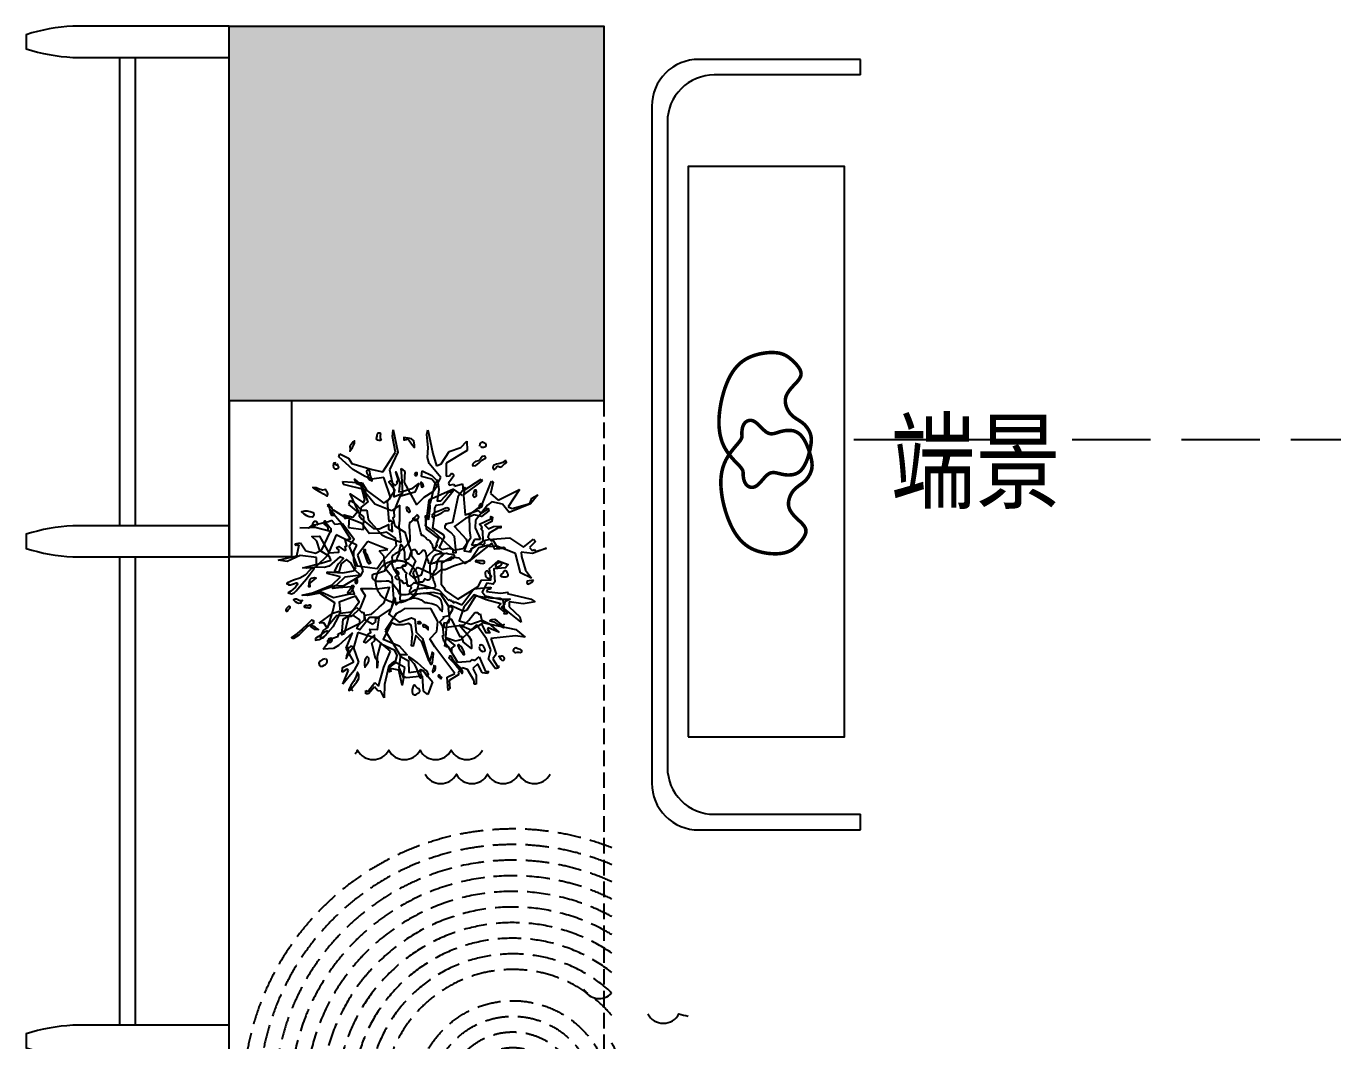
# Model space of a CAD drawing. Header units: millimetres. Extents: x 285006 to 3037698, y -2820855 to 192241.
# Drawn here: x 296456 to 300640, y 90880 to 94130 of the extents above; entities that cross this region are included whole.
import ezdxf

# ---------------------------------------------------------------- set-up
doc = ezdxf.new("R2010")
doc.units = ezdxf.units.MM
doc.linetypes.add('DASH', pattern=[0.35, 0.25, -0.1])
for name, color, linetype in [('0-修改', 6, 'Continuous'), ('A-OVER', 21, 'Continuous'), ('A-WALL-GLAZ', 161, 'Continuous'), ('AD-土建墙、含管井', 160, 'Continuous'), ('AD-新建墙', 160, 'Continuous'), ('FF-FURN', 51, 'Continuous'), ('FF-Plants', 86, 'Continuous'), ('FF-TEXT', 50, 'Continuous'), ('WALL', 255, 'Continuous')]:
    doc.layers.add(name, color=color, linetype=linetype)
doc.layers.add('AD-土建柱填充', color=250, linetype='Continuous', lineweight=30)
doc.styles.add('T9-L46$0$CCDI-TOG-01', font='arial.ttf')

# ---------------------------------------------------------------- blocks, each defined once
blk = doc.blocks.new('DSFVCXDSZF47F')
at = {"layer": 'WALL'}
for p, q in [((453960.1, -2575709.7), (453960.1, -2576209.6)), ((454160.1, -2575709.7), (453960.1, -2575709.7)), ((454160.1, -2575709.7), (454160.1, -2576209.6)), ((454160.1, -2576209.6), (453960.1, -2576209.6))]:
    blk.add_line(p, q, dxfattribs=at)
blk = doc.blocks.new('DGXFNFNFXN')
at = {"layer": 'A-WALL-GLAZ'}
for points in [[(463960.1, -2969606.5), (463460.1, -2969606.5, 0.065698), (463310.1, -2969634), (463310.1, -2969679, 0.065698), (463460.1, -2969706.5), (463960.1, -2969706.5)], [(463960.1, -2971206.5), (463460.1, -2971206.5, 0.065698), (463310.1, -2971234), (463310.1, -2971279, 0.065698), (463460.1, -2971306.5), (463960.1, -2971306.5)], [(463960.1, -2972806.5), (463460.1, -2972806.5, 0.065698), (463310.1, -2972834), (463310.1, -2972879, 0.065698), (463460.1, -2972906.5), (463960.1, -2972906.5)]]:
    blk.add_lwpolyline(points, format="xyb", close=True, dxfattribs=at)
for points in [[(463610.1, -2971206.5), (463610.1, -2969706.5)], [(463660.1, -2971206.5), (463660.1, -2969706.5)], [(463610.1, -2972806.5), (463610.1, -2971306.5)], [(463660.1, -2972806.5), (463660.1, -2971306.5)]]:
    blk.add_lwpolyline(points, dxfattribs=at)
blk = doc.blocks.new('FDBDFBDB')
at = {"layer": 'AD-土建柱填充'}
h = blk.add_hatch(color=256, dxfattribs=at)
h.dxf.hatch_style = 1
h.paths.add_polyline_path([(445223.8, 257231.3), (446423.8, 257231.3), (446423.8, 256031.3), (445223.8, 256031.3)])
at = {"layer": 'A-OVER'}
blk.add_lwpolyline([(493023.8, 257231.3), (493023.8, 247781.3, -0.414214), (489923.8, 244681.3), (448323.8, 244681.3, -0.414214), (445223.8, 247781.3), (445223.8, 257231.3)], format="xyb", dxfattribs=at)
at = {"layer": 'AD-土建墙、含管井', "linetype": 'ByBlock', "ltscale": 1000}
blk.add_lwpolyline([(445223.8, 257231.3), (446423.8, 257231.3), (446423.8, 256031.3), (445223.8, 256031.3)], close=True, dxfattribs=at)
blk.add_blockref('DGXFNFNFXN', (-18736.3, 3226837.8))
at = {"layer": 'WALL'}
blk.add_blockref('DSFVCXDSZF47F', (-8736.3, 2831741), dxfattribs=at)
blk = doc.blocks.new('dfbdfxbdb')
at = {"layer": 'FF-FURN', "color": 250}
for points in [[(-432675.5, 104272.1, 0.061766), (-432667.5, 104283.5, 0.6), (-432567.5, 104283.5, 0.6), (-432467.5, 104283.5, 0.6), (-432367.5, 104283.5, 0.6), (-432267.5, 104283.5)], [(-432451.1, 104206.5, 0.6), (-432351.1, 104206.5, 0.6), (-432251.1, 104206.5, 0.6), (-432151.1, 104206.5, 0.6), (-432051.1, 104206.5)], [(-431943.7, 103518.1, 0.507228), (-431853.2, 103505.1, 0.507228)], [(-431738.2, 103439, 0.6), (-431638.2, 103439, 0.008319), (-431609.2, 103431.8, 0.008319)], [(-433169, 103185.5, 0.156597), (-433119.3, 103233.8, 0.6), (-432919.3, 103233.8)], [(-432474.5, 102777.2, 0.183659), (-432413.8, 102830.1, 0.6), (-432213.8, 102830.1, 0.6), (-432013.8, 102830.1)], [(-432434.6, 102581.4, 0.6), (-432334.6, 102581.4, 0.6), (-432234.6, 102581.4, 0.6), (-432134.6, 102581.4, 0.6), (-432034.6, 102581.4)]]:
    blk.add_lwpolyline(points, format="xyb", dxfattribs=at)
at = {"layer": 'FF-FURN', "color": 250, "linetype": 'DASH', "ltscale": 300}
for radius in [313.9, 263.9, 213.9, 163.9, 113.9]:
    blk.add_circle((-432170.3, 103167.3), radius, dxfattribs=at)
at = {"layer": 'FF-FURN', "color": 1, "linetype": 'DASH', "ltscale": 300}
blk.add_circle((-432170.3, 103167.3), 63.9, dxfattribs=at)
at = {"layer": 'FF-FURN', "color": 250, "linetype": 'DASH', "ltscale": 300}
for radius, start, end in [(863.9, 68.4658, 291.5342), (813.9, 67.0701, 292.9299), (763.9, 65.4741, 294.5259), (713.9, 63.6294, 296.3706), (663.9, 61.4695, 298.5305), (613.9, 58.9006, 301.0994), (563.9, 55.7835, 304.2165), (513.9, 51.9005, 308.0995), (463.9, 46.88, 313.12), (413.9, 39.9957, 320.0043), (363.9, 330.6151, 29.3849)]:
    blk.add_arc((-432170.3, 103167.3), radius, start, end, dxfattribs=at)
blk = doc.blocks.new('asafs')
at = {"color": 251, "linetype": 'ByBlock'}
for p, q in [((7038, 62645), (6978, 62643)), ((6978, 62643), (6981, 62571)), ((6981, 62571), (7026, 62592)), ((7026, 62592), (7178, 62391)), ((7173, 62492), (7038, 62645)), ((7246, 62579), (7173, 62492)), ((7319, 62585), (7246, 62579)), ((7389, 62736), (7319, 62585)), ((7398, 62439), (7389, 62736)), ((8273, 62588), (8250, 62251)), ((8369, 62662), (8273, 62588)), ((8474, 62379), (8369, 62662)), ((8821, 62569), (8802, 62272)), ((8858, 62525), (8821, 62569)), ((6712, 62128), (6467, 62427)), ((6467, 62427), (6593, 62118)), ((7178, 62391), (7267, 62474)), ((7267, 62474), (7386, 62046)), ((7492, 62019), (7398, 62439)), ((7889, 62291), (7819, 62241)), ((8250, 62251), (7889, 62291)), ((8260, 62125), (8474, 62379)), ((8802, 62272), (8974, 62189)), ((8842, 62345), (8858, 62525)), ((9064, 62211), (8842, 62345)), ((9404, 62357), (9254, 62105)), ((9451, 62432), (9402, 62433)), ((9402, 62433), (9404, 62357)), ((9446, 62227), (9451, 62432)), ((6552, 62096), (6451, 62160)), ((6451, 62160), (6458, 62055)), ((6458, 62055), (6710, 61932)), ((6593, 62118), (6552, 62096)), ((6813, 61936), (6712, 62128)), ((7386, 62046), (7528, 61692)), ((7605, 61925), (7492, 62019)), ((7851, 62060), (7605, 61925)), ((7819, 62241), (7851, 62060)), ((7938, 61907), (7945, 62171)), ((7945, 62171), (8260, 62125)), ((8974, 62189), (8523, 61594)), ((9042, 62161), (9064, 62211)), ((9145, 62062), (9042, 62161)), ((9254, 62105), (9145, 62062)), ((9374, 62079), (9446, 62227)), ((9487, 61972), (9374, 62079)), ((9580, 62174), (9487, 61972)), ((9516, 61818), (9654, 62147)), ((9703, 62191), (9580, 62174)), ((9654, 62147), (9728, 62145)), ((9728, 62145), (9703, 62191)), ((9880, 62085), (9726, 61871)), ((9818, 61861), (9926, 62038)), ((9948, 62063), (9880, 62085)), ((9926, 62038), (9951, 62012)), ((9951, 62012), (9948, 62063)), ((6710, 61932), (6539, 61622)), ((6705, 61616), (6813, 61936)), ((7528, 61692), (7186, 61402)), ((7411, 61228), (7765, 61808)), ((7765, 61808), (7938, 61907)), ((8812, 61580), (9031, 61938)), ((9031, 61938), (9320, 61918)), ((9320, 61918), (9368, 61875)), ((9368, 61875), (9416, 61897)), ((9416, 61897), (9516, 61818)), ((9726, 61871), (9780, 61664)), ((9778, 61406), (9898, 61762)), ((9898, 61762), (9818, 61861)), ((6254, 61632), (6022, 61646)), ((6022, 61646), (6199, 61413)), ((6199, 61413), (6365, 61356)), ((6367, 61562), (6254, 61632)), ((6683, 61283), (6367, 61562)), ((6539, 61622), (6683, 61283)), ((6801, 61277), (6705, 61616)), ((7186, 61402), (6801, 61277)), ((8523, 61594), (8412, 61414)), ((8412, 61414), (8570, 61251)), ((8771, 61390), (8741, 61578)), ((8741, 61578), (8764, 61556)), ((8764, 61556), (8788, 61603)), ((8989, 61469), (8771, 61390)), ((8788, 61603), (8812, 61580)), ((9102, 61440), (8989, 61469)), ((9456, 61103), (9102, 61440)), ((9682, 61412), (9456, 61103)), ((9780, 61664), (9682, 61412)), ((10325, 61351), (9778, 61406)), ((6108, 61160), (6037, 61060)), ((6332, 60890), (6108, 61160)), ((6365, 61356), (6351, 61310)), ((6351, 61310), (6844, 61066)), ((7662, 60855), (7411, 61228)), ((8570, 61251), (8594, 61029)), ((8728, 61061), (8724, 61160)), ((8724, 61160), (9180, 61100)), ((9180, 61100), (9286, 60998)), ((9583, 61047), (10332, 61206)), ((10548, 61379), (10325, 61351)), ((10332, 61206), (10548, 61379)), ((6037, 61060), (5939, 61062)), ((5939, 61062), (6240, 60838)), ((6240, 60838), (6386, 60796)), ((6724, 60911), (6332, 60890)), ((6386, 60796), (6408, 60841)), ((6408, 60841), (6651, 60810)), ((6651, 60810), (6780, 60716)), ((6846, 60989), (6724, 60911)), ((6780, 60716), (6899, 60835)), ((6844, 61066), (6846, 60989)), ((6899, 60835), (6924, 60809)), ((6924, 60809), (6962, 60987)), ((6962, 60987), (7137, 61084)), ((7137, 61084), (7212, 61031)), ((7212, 61031), (7188, 60981)), ((7188, 60981), (7557, 60738)), ((7743, 60815), (7662, 60855)), ((7840, 60741), (7743, 60815)), ((8594, 61029), (8435, 60737)), ((8820, 61063), (8728, 61061)), ((8852, 60967), (8820, 61063)), ((8820, 60740), (8852, 60967)), ((9174, 60806), (8877, 60669)), ((9242, 60775), (9174, 60806)), ((9286, 60998), (9418, 60826)), ((9418, 60826), (9487, 60826)), ((9487, 60826), (9516, 60871)), ((9516, 60871), (9540, 60848)), ((9540, 60848), (9583, 61047)), ((10453, 61044), (10082, 60743)), ((10183, 60696), (10423, 60921)), ((10423, 60921), (10453, 61044)), ((7557, 60738), (7608, 60511)), ((8435, 60737), (7840, 60741)), ((8621, 60325), (8840, 60555)), ((8877, 60669), (8820, 60740)), ((8840, 60555), (8863, 60533)), ((8863, 60533), (8887, 60580)), ((8887, 60580), (8911, 60557)), ((8911, 60557), (8935, 60608)), ((8935, 60608), (8978, 60584)), ((8978, 60584), (9129, 60654)), ((9129, 60654), (9395, 60296)), ((9430, 60464), (9242, 60775)), ((9985, 60516), (9766, 60507)), ((10054, 60552), (9985, 60516)), ((10082, 60743), (10054, 60552)), ((10138, 60400), (10678, 60528)), ((10184, 60584), (10183, 60696)), ((10502, 60636), (10184, 60584)), ((10770, 60590), (10502, 60636)), ((10678, 60528), (10770, 60590)), ((6319, 60223), (5686, 60430)), ((5686, 60430), (6227, 60210)), ((6507, 60035), (6319, 60223)), ((7608, 60511), (7569, 60030)), ((8114, 60167), (8621, 60325)), ((9395, 60296), (9775, 60256)), ((9766, 60507), (9430, 60464)), ((9677, 60358), (9993, 60391)), ((9701, 60311), (9677, 60358)), ((9771, 60303), (9701, 60311)), ((9775, 60256), (9771, 60303)), ((9993, 60391), (10164, 60374)), ((10164, 60374), (10138, 60400)), ((6412, 60029), (6114, 59955)), ((6114, 59955), (6117, 59913)), ((6117, 59913), (6462, 59936)), ((6227, 60210), (6412, 60029)), ((6462, 59936), (6702, 59893)), ((6871, 59993), (6507, 60035)), ((6912, 59897), (6871, 59993)), ((7569, 60030), (7445, 59877)), ((8033, 59937), (8114, 60167)), ((8138, 59821), (8033, 59937)), ((8510, 59993), (8138, 59821)), ((8660, 59874), (8510, 59993)), ((10440, 59939), (10327, 59506)), ((10685, 60056), (10440, 59939)), ((10553, 59880), (10685, 60056)), ((5218, 59688), (5020, 59655)), ((5020, 59655), (5438, 59556)), ((5513, 59550), (5218, 59688)), ((6124, 59552), (5873, 59788)), ((5873, 59788), (5874, 59599)), ((6702, 59893), (6753, 59818)), ((6753, 59818), (6712, 59663)), ((6712, 59663), (6713, 59461)), ((6796, 59541), (6912, 59897)), ((7396, 59726), (7392, 59575)), ((7445, 59877), (7396, 59726)), ((8757, 59872), (8660, 59874)), ((8943, 59790), (8757, 59872)), ((9317, 59672), (8943, 59790)), ((9507, 59378), (9317, 59672)), ((10465, 59576), (10553, 59880)), ((5438, 59556), (5491, 59315)), ((5874, 59599), (5513, 59550)), ((5517, 59271), (5641, 59446)), ((5641, 59446), (5857, 59497)), ((5857, 59497), (5995, 59427)), ((5995, 59427), (6186, 59015)), ((6319, 59086), (6124, 59552)), ((6713, 59461), (6778, 59320)), ((7024, 59237), (6796, 59541)), ((7472, 59418), (7024, 59237)), ((7392, 59575), (7276, 59448)), ((7276, 59448), (7472, 59418)), ((8503, 59019), (8948, 59430)), ((8948, 59430), (9154, 59398)), ((9154, 59398), (9326, 59148)), ((9727, 59319), (9507, 59378)), ((9754, 59358), (9727, 59319)), ((9914, 59343), (9754, 59358)), ((10327, 59506), (9914, 59343)), ((10195, 59159), (10507, 59361)), ((10457, 59480), (10465, 59576)), ((10708, 59505), (10457, 59480)), ((10507, 59361), (10732, 59187)), ((10639, 59370), (10702, 59441)), ((10773, 59235), (10639, 59370)), ((10702, 59441), (10750, 59416)), ((11020, 59385), (10708, 59505)), ((10750, 59416), (10772, 59461)), ((10772, 59461), (11020, 59385)), ((5420, 59336), (5399, 59291)), ((5399, 59291), (5517, 59271)), ((5445, 59316), (5420, 59336)), ((5469, 59335), (5445, 59316)), ((5491, 59315), (5469, 59335)), ((6778, 59320), (6319, 59086)), ((7217, 58958), (7335, 59088)), ((7335, 59088), (7443, 59138)), ((7443, 59138), (7773, 59249)), ((7773, 59249), (7725, 58896)), ((9326, 59148), (9303, 58990)), ((9411, 59193), (9341, 59317)), ((9341, 59317), (9558, 59295)), ((9542, 59196), (9411, 59193)), ((9425, 58934), (9542, 59196)), ((9558, 59295), (9603, 59316)), ((9603, 59316), (9652, 59263)), ((9652, 59263), (9630, 59214)), ((9630, 59214), (9726, 59196)), ((9726, 59196), (10195, 59159)), ((10732, 59187), (10773, 59235)), ((5846, 58921), (5720, 58924)), ((5720, 58924), (5775, 58878)), ((5775, 58878), (6146, 58787)), ((6186, 59015), (5846, 58921)), ((6146, 58787), (6216, 58762)), ((6216, 58762), (6287, 58848)), ((6437, 58838), (6223, 58580)), ((6287, 58848), (6437, 58838)), ((6594, 58923), (6931, 58967)), ((6610, 58699), (6594, 58923)), ((6931, 58967), (6935, 58683)), ((7031, 58738), (7093, 58816)), ((7093, 58816), (7217, 58958)), ((7725, 58896), (7743, 58757)), ((8307, 58886), (8503, 59019)), ((8349, 58606), (8307, 58886)), ((9303, 58990), (9300, 58640)), ((9434, 58765), (9425, 58934)), ((9702, 58422), (9434, 58765)), ((6223, 58580), (6247, 58529)), ((6247, 58529), (6488, 58676)), ((6488, 58676), (6511, 58726)), ((6511, 58726), (6610, 58699)), ((6935, 58683), (6597, 58413)), ((6728, 58370), (6883, 58539)), ((6883, 58539), (7005, 58536)), ((7005, 58536), (7031, 58738)), ((7552, 58555), (7182, 58402)), ((7742, 58425), (7552, 58555)), ((7743, 58757), (7742, 58425)), ((8392, 58310), (8349, 58606)), ((8446, 58655), (8457, 58664)), ((8511, 58597), (8446, 58655)), ((8457, 58664), (8466, 58675)), ((8466, 58675), (8471, 58689)), ((8471, 58689), (8469, 58705)), ((8469, 58705), (8536, 58664)), ((8587, 58564), (8511, 58597)), ((8536, 58664), (8607, 58633)), ((8668, 58537), (8587, 58564)), ((8607, 58633), (8679, 58600)), ((8746, 58500), (8668, 58537)), ((8679, 58600), (8747, 58551)), ((8768, 58491), (8746, 58500)), ((8747, 58551), (8765, 58544)), ((8765, 58544), (8789, 58544)), ((8792, 58487), (8768, 58491)), ((8789, 58544), (8815, 58545)), ((8817, 58490), (8792, 58487)), ((8815, 58545), (8838, 58539)), ((8839, 58497), (8817, 58490)), ((8838, 58539), (8842, 58531)), ((8842, 58505), (8839, 58497)), ((8842, 58531), (8843, 58518)), ((8843, 58518), (8842, 58505)), ((9300, 58640), (9578, 58425)), ((10186, 58592), (10040, 58401)), ((10161, 58462), (10256, 58499)), ((10663, 58398), (10186, 58592)), ((10256, 58499), (10650, 58388)), ((6597, 58413), (6626, 58323)), ((6626, 58323), (6728, 58370)), ((7182, 58402), (6970, 58152)), ((7002, 58098), (7381, 58382)), ((7381, 58382), (7540, 58269)), ((7540, 58269), (7381, 57804)), ((7614, 58117), (7600, 58241)), ((7600, 58241), (7805, 58157)), ((7841, 57921), (8117, 58417)), ((8117, 58417), (8282, 58247)), ((8282, 58247), (8484, 58119)), ((8942, 58067), (8392, 58310)), ((9140, 58207), (8942, 58067)), ((9580, 57881), (9140, 58207)), ((9578, 58425), (9793, 57885)), ((9801, 58348), (9702, 58422)), ((9767, 58161), (9940, 58314)), ((10040, 58401), (9801, 58348)), ((9940, 58314), (10417, 58072)), ((10417, 58072), (10161, 58462)), ((10650, 58388), (10697, 58266)), ((10830, 58190), (10663, 58398)), ((10697, 58266), (10830, 58190)), ((6482, 57962), (6462, 57892)), ((6462, 57892), (6899, 57926)), ((6964, 58082), (6482, 57962)), ((6899, 57926), (7002, 58098)), ((6970, 58152), (6964, 58082)), ((7512, 57634), (7614, 58117)), ((7805, 58157), (7787, 57778)), ((7850, 57675), (7841, 57921)), ((8574, 57992), (8456, 57842)), ((8458, 57764), (8604, 57909)), ((8484, 58119), (8574, 57992)), ((8604, 57909), (8658, 57804)), ((8826, 57932), (8845, 57974)), ((8947, 57771), (8826, 57932)), ((8845, 57974), (8945, 57952)), ((8945, 57952), (8965, 57997)), ((8965, 57997), (9141, 57947)), ((9141, 57947), (9155, 58103)), ((9155, 58103), (9561, 57841)), ((9830, 57908), (9767, 58161)), ((9793, 57885), (9830, 57908)), ((6690, 57630), (6378, 57345)), ((6668, 57489), (7123, 57625)), ((6968, 57780), (6690, 57630)), ((7117, 57840), (6968, 57780)), ((7381, 57804), (7117, 57840)), ((7123, 57625), (7363, 57677)), ((7363, 57677), (7642, 57239)), ((7697, 57242), (7512, 57634)), ((7787, 57778), (7768, 57607)), ((7768, 57607), (7850, 57675)), ((8456, 57842), (8226, 57782)), ((8226, 57782), (8239, 57655)), ((8239, 57655), (8458, 57764)), ((8658, 57804), (8400, 57496)), ((8775, 57482), (8780, 57773)), ((8780, 57773), (8848, 57771)), ((8848, 57771), (8896, 57710)), ((8896, 57710), (8926, 57723)), ((8926, 57723), (8947, 57771)), ((9561, 57841), (9580, 57881)), ((6378, 57345), (6401, 57275)), ((6401, 57275), (6594, 57372)), ((6594, 57372), (6668, 57489)), ((8400, 57496), (8358, 57356)), ((8358, 57356), (8372, 57136)), ((8479, 57270), (8563, 57546)), ((8563, 57546), (8667, 57503)), ((8667, 57503), (8843, 57227)), ((9247, 57204), (8775, 57482)), ((7642, 57239), (7577, 56886)), ((7589, 56736), (7697, 57242)), ((8372, 57136), (8357, 56996)), ((8364, 56741), (8479, 57270)), ((8843, 57227), (9105, 57133)), ((9105, 57133), (9242, 56990)), ((9242, 56990), (9247, 57204)), ((7577, 56886), (7589, 56736)), ((8357, 56996), (8347, 56842)), ((8347, 56842), (8364, 56741))]:
    blk.add_line(p, q, dxfattribs=at)
at = {"color": 251, "linetype": 'ByBlock', "flags": 128}
for points in [[(6820, 62212), (6809, 62186), (6802, 62174), (6792, 62164), (6759, 62271), (6706, 62367), (6647, 62459), (6599, 62556), (6601, 62571), (6628, 62556), (6662, 62546), (6683, 62575), (6671, 62565), (6662, 62554), (6658, 62541), (6662, 62525), (6717, 62450), (6782, 62380), (6825, 62303), (6820, 62212)], [(8019, 62572), (8020, 62601), (8027, 62630), (8041, 62653), (8066, 62666), (8079, 62668), (8092, 62666), (8104, 62662), (8132, 62644), (8151, 62635), (8168, 62625), (8181, 62611), (8186, 62598), (8188, 62584), (8187, 62569), (8183, 62556), (8168, 62538), (8148, 62526), (8127, 62514), (8110, 62497), (8101, 62482), (8091, 62469), (8079, 62459), (8065, 62452), (8053, 62453), (8043, 62461), (8036, 62473), (8033, 62482), (8029, 62505), (8024, 62527), (8020, 62549), (8019, 62572)], [(6068, 61865), (6009, 61877), (5958, 61912), (5932, 61962), (5944, 62015), (5972, 62032), (6007, 62025), (6046, 62007), (6081, 61987), (6101, 61968), (6113, 61940), (6116, 61908), (6109, 61878), (6100, 61877), (6086, 61878)], [(8483, 61817), (8496, 61762), (8492, 61736), (8466, 61716), (8446, 61790), (8419, 61865), (8404, 61931), (8424, 61979), (8459, 61984), (8475, 61941), (8480, 61876), (8483, 61817)], [(10052, 61810), (10030, 61804), (10006, 61804), (9956, 61808), (9980, 61836), (10002, 61867), (10024, 61890), (10051, 61898), (10074, 61885), (10083, 61859), (10076, 61831), (10052, 61810)], [(10280, 61654), (10277, 61678), (10290, 61702), (10311, 61718), (10333, 61720), (10368, 61715), (10402, 61717), (10436, 61718), (10468, 61706), (10471, 61701), (10472, 61691), (10471, 61681), (10468, 61673), (10442, 61655), (10412, 61646), (10381, 61636), (10352, 61621), (10334, 61616), (10313, 61623), (10294, 61637), (10280, 61654)], [(5366, 61403), (5487, 61327), (5586, 61226), (5688, 61128), (5815, 61059), (5817, 61054), (5818, 61042), (5818, 61013), (5802, 61015), (5789, 61011), (5778, 61001), (5769, 60989), (5664, 61097), (5557, 61201), (5443, 61298), (5319, 61383), (5344, 61397), (5356, 61403), (5366, 61403)], [(5859, 61400), (5856, 61406), (5855, 61418), (5856, 61446), (5934, 61428), (6006, 61396), (6070, 61350), (6127, 61285), (6131, 61269), (6127, 61254), (6117, 61244), (6108, 61242), (6044, 61277), (5984, 61319), (5924, 61362), (5859, 61400)], [(5262, 60746), (5275, 60735), (5286, 60723), (5290, 60710), (5285, 60697), (5276, 60693), (5264, 60691), (5251, 60693), (5240, 60698), (5218, 60720), (5200, 60746), (5191, 60772), (5195, 60793), (5210, 60799), (5225, 60786), (5243, 60764), (5262, 60746)], [(5489, 60558), (5458, 60540), (5428, 60531), (5398, 60531), (5365, 60540), (5399, 60578), (5437, 60605), (5482, 60617), (5534, 60612), (5533, 60595), (5538, 60582), (5548, 60570), (5560, 60560), (5522, 60564), (5504, 60563), (5489, 60558)], [(5459, 60298), (5555, 60188), (5649, 60075), (5738, 59959), (5823, 59840), (5794, 59836), (5767, 59845), (5746, 59860), (5733, 59874), (5626, 59989), (5500, 60055), (5365, 60103), (5230, 60165), (5210, 60183), (5230, 60187), (5255, 60191), (5251, 60211), (5296, 60206), (5340, 60195), (5382, 60179), (5425, 60161), (5435, 60163), (5444, 60173), (5449, 60188), (5445, 60205), (5405, 60262), (5354, 60307), (5299, 60347), (5246, 60389), (5315, 60408), (5373, 60386), (5420, 60343), (5459, 60298)], [(6718, 60227), (6696, 60227), (6674, 60228), (6657, 60235), (6650, 60254), (6639, 60296), (6615, 60327), (6588, 60353), (6567, 60383), (6605, 60385), (6623, 60384), (6638, 60378), (6667, 60346), (6686, 60308), (6701, 60267), (6718, 60227)], [(6771, 60072), (6749, 60095), (6741, 60122), (6743, 60149), (6750, 60172), (6758, 60178), (6770, 60173), (6783, 60162), (6792, 60148), (6795, 60127), (6790, 60108), (6781, 60090), (6771, 60072)], [(9785, 59998), (9777, 59997), (9772, 59993), (9762, 59983), (9739, 59954), (9721, 59919), (9700, 59896), (9670, 59900), (9650, 59927), (9647, 59964), (9657, 60003), (9676, 60036), (9694, 60052), (9716, 60061), (9740, 60065), (9764, 60060), (9778, 60049), (9787, 60032), (9794, 60014), (9803, 59997)], [(10733, 60106), (10683, 60113), (10632, 60118), (10592, 60129), (10579, 60158), (10601, 60190), (10644, 60181), (10693, 60147), (10733, 60106)], [(10010, 59689), (9980, 59711), (9943, 59720), (9909, 59734), (9885, 59769), (9884, 59787), (9889, 59802), (9898, 59812), (9906, 59813), (9947, 59795), (9993, 59772), (10021, 59739), (10010, 59689)], [(5804, 58594), (5738, 58571), (5673, 58560), (5607, 58561), (5537, 58571), (5591, 58615), (5649, 58653), (5710, 58680), (5778, 58687), (5792, 58682), (5806, 58671), (5818, 58656), (5825, 58640), (5825, 58627), (5820, 58614), (5813, 58601), (5804, 58594)], [(6132, 58174), (6126, 58147), (6094, 58102), (6088, 58073), (6010, 58087), (5939, 58064), (5869, 58035), (5795, 58029), (5873, 58079), (5954, 58123), (6034, 58169), (6108, 58226), (6123, 58200), (6128, 58187), (6132, 58174)], [(6251, 57534), (6259, 57582), (6285, 57609), (6323, 57614), (6364, 57600), (6374, 57582), (6365, 57560), (6352, 57533), (6347, 57506), (6334, 57521), (6328, 57527), (6322, 57529), (6309, 57524), (6300, 57513), (6296, 57499), (6298, 57481), (6274, 57483), (6260, 57496), (6254, 57515), (6251, 57534)], [(10104, 57420), (10046, 57471), (9976, 57491), (9904, 57504), (9838, 57536), (9828, 57554), (9824, 57580), (9827, 57606), (9835, 57622), (9861, 57625), (9883, 57605), (9905, 57576), (9930, 57553), (9945, 57551), (9958, 57557), (9969, 57566), (9979, 57571), (10020, 57560), (10055, 57531), (10088, 57496), (10127, 57471), (10104, 57420)], [(9638, 57329), (9579, 57339), (9542, 57387), (9502, 57436), (9436, 57449), (9412, 57460), (9383, 57491), (9364, 57524), (9370, 57545), (9442, 57539), (9506, 57483), (9574, 57415), (9660, 57370), (9664, 57363), (9660, 57350), (9651, 57337), (9638, 57329)], [(6724, 57037), (6726, 57025), (6727, 57012), (6727, 56987), (6697, 57008), (6672, 57034), (6651, 57064), (6632, 57095), (6625, 57122), (6629, 57153), (6633, 57186), (6623, 57219), (6680, 57132), (6705, 57087), (6724, 57037)], [(8070, 57082), (8057, 56985), (8005, 56939), (7925, 56922), (7829, 56909), (7828, 56960), (7848, 56960), (7869, 56959), (7887, 56952), (7902, 56933), (7948, 56979), (7987, 57032), (8024, 57085), (8068, 57133), (8069, 57108), (8070, 57082)], [(9527, 57101), (9537, 57056), (9546, 57036), (9561, 57020), (9592, 57011), (9622, 57019), (9648, 57039), (9665, 57067), (9667, 57092), (9656, 57112), (9636, 57127), (9611, 57138), (9593, 57138), (9578, 57131), (9563, 57123), (9545, 57120)], [(7304, 56978), (7276, 56979), (7248, 56972), (7227, 56957), (7221, 56935), (7232, 56884), (7236, 56858), (7239, 56831), (7245, 56818), (7257, 56809), (7274, 56804), (7290, 56805), (7298, 56810), (7303, 56818), (7305, 56836), (7304, 56863), (7300, 56890), (7300, 56917), (7315, 56940), (7320, 56950), (7318, 56962), (7312, 56973), (7304, 56978)]]:
    blk.add_lwpolyline(points, dxfattribs=at)
at = {"flags": 128}
for points in [[(6339, 59365), (6376, 59348), (6500, 59442), (6533, 59427), (6517, 59347), (6552, 59331), (6515, 59192), (6636, 59179), (6438, 58858), (6469, 58843), (6717, 59189), (6606, 59348), (6788, 59783), (7017, 59814), (7234, 59844), (7339, 59686), (7663, 59328), (7640, 59164), (7448, 59031), (7326, 59050), (7054, 59057), (6891, 58838), (6475, 58674), (6493, 58643), (6689, 58691), (6809, 58551), (6627, 58174), (6926, 58374), (6956, 58298), (6875, 57985), (6781, 57950), (6723, 57844), (6883, 57975), (7027, 58352), (6878, 58471), (6834, 58662), (6890, 58740), (7153, 58949), (7284, 58954), (7489, 58858), (7485, 58962), (7580, 59016), (7565, 58844), (7582, 58808), (7542, 58770), (7503, 58787), (7491, 58711), (7468, 58339), (7628, 58088), (7496, 57911), (7533, 57878), (7636, 57983), (7692, 57932), (7673, 57894), (7709, 57876), (7652, 57679), (7741, 57926), (7719, 58127), (7794, 58119), (8031, 58045), (8168, 57938), (8075, 58135), (7738, 58230), (7607, 58560), (7616, 58687), (7586, 58709), (7629, 58884), (7855, 59031), (7942, 59328), (8003, 59474), (8004, 59552), (8094, 59669), (7956, 59968), (8045, 60050), (8225, 59982), (8353, 59577), (8534, 59400), (8517, 59382), (8554, 59363), (8536, 59344), (8576, 59325), (8558, 59290), (8614, 59169), (8340, 58962), (8313, 58660), (8349, 58662), (8355, 58718), (8391, 58736), (8421, 58485), (8409, 58349), (8429, 58369), (8534, 57939), (8583, 57865), (8616, 58077), (8572, 58330), (8659, 58330), (8836, 58136), (8932, 58112), (8694, 58410), (8546, 58435), (8517, 58490), (8507, 58664), (8471, 58932), (8709, 59078), (8732, 59132), (8622, 59370), (8677, 59414), (8853, 59386), (8927, 59410), (8925, 59484), (9001, 59485), (8960, 59124), (8883, 59040), (8751, 58937), (8752, 58882), (8787, 58859), (8770, 58840), (8924, 58804), (9056, 58205), (9193, 58032), (9168, 58210), (9205, 58644), (9482, 58544), (9558, 58607), (9697, 58519), (9677, 58499), (9716, 58501), (9733, 58555), (9564, 58680), (9405, 58640), (9208, 58720), (8966, 58904), (9223, 59182), (9245, 59271), (9181, 59446), (9326, 59467), (9309, 59449), (9346, 59430), (9328, 59411), (9608, 59233), (9597, 59003), (9563, 58965), (9581, 58927), (9521, 58848), (9778, 58734), (9777, 58676), (9813, 58695), (9798, 58793), (9640, 58869), (9722, 58957), (9837, 58899), (9997, 58892), (9997, 58931), (9938, 58930), (9741, 59053), (9706, 59140), (9782, 59221), (9820, 59203), (9922, 59378), (10061, 59363), (10095, 59392), (9865, 59411), (9802, 59274), (9336, 59641), (9195, 59731), (9070, 59607), (8898, 59591), (8670, 59720), (8667, 60194), (8722, 60270), (8753, 60334), (9039, 60530), (9493, 60241), (9571, 60103), (9777, 60094), (9744, 59843), (9944, 59670), (10162, 59751), (10103, 59828), (9842, 59850), (9869, 60137), (9829, 60193), (9689, 60170), (9582, 60367), (9653, 60456), (9978, 60526), (10208, 60530), (10090, 60587), (10084, 60646), (10016, 60705), (10133, 60810), (10131, 60858), (10075, 60856), (10092, 60821), (9938, 60702), (10003, 60630), (9673, 60540), (9400, 60432), (9172, 60707), (9070, 61015), (9332, 61087), (9581, 60998), (9729, 61075), (9957, 61267), (9719, 61170), (9702, 61203), (9751, 61283), (9669, 61278), (9577, 61079), (9335, 61219), (9074, 61109), (9286, 61357), (9339, 61446), (9347, 61630), (9168, 61492), (9126, 61360), (9091, 61372), (8907, 60983), (8847, 60982), (8785, 61080), (8764, 61393), (8971, 61568), (8893, 61625), (8893, 61703), (8723, 61466), (8692, 61351), (8727, 61333), (8706, 61139), (8635, 61037), (8728, 60942), (8708, 60922), (8847, 60890), (8924, 60750), (8884, 60691), (8845, 60710), (8661, 60419), (8486, 60381), (8112, 60418), (7992, 60519), (7874, 60559), (7757, 60564), (7657, 60658), (7636, 60502), (7491, 60861), (7723, 61039), (8001, 60942), (8076, 60974), (8103, 61263), (8247, 61410), (8400, 61912), (8236, 61484), (8098, 61339), (8037, 61577), (8005, 61575), (8026, 61300), (7996, 61110), (7938, 61070), (7818, 61104), (7661, 61106), (7552, 61055), (7365, 61424), (7725, 61574), (7904, 61770), (7758, 61772), (7716, 62059), (7819, 62293), (7791, 62451), (7720, 62119), (7534, 62080), (7549, 62097), (7533, 62117), (7549, 62136), (7513, 62153), (7499, 62059), (7637, 61959), (7679, 61787), (7626, 61678), (7309, 61530), (7232, 61802), (7233, 61902), (7198, 61859), (7131, 61565), (7113, 61509), (7181, 61452), (7175, 61333), (6972, 61506), (6932, 61487), (7049, 61294), (7089, 61275), (7068, 61197), (7242, 61207), (7280, 60938), (7060, 60938), (6847, 61211), (6777, 61188), (6815, 61107), (6948, 60981), (6947, 60884), (7104, 60861), (7165, 60811), (7277, 60710), (7379, 60615), (7419, 60529), (7509, 60265), (7234, 60307), (7127, 60294), (6870, 60299), (6968, 60449), (6845, 60745), (6649, 60917), (6594, 60922), (6496, 61307), (6441, 61324), (6473, 60976), (6607, 60892), (6832, 60587), (6746, 60462), (6384, 60593), (6409, 60803), (6360, 60923), (6241, 61146), (6016, 61397), (5962, 61379), (6040, 61225), (6131, 61165), (6242, 60801), (6285, 60610), (5949, 60392), (5674, 60448), (5558, 60441), (5952, 60348), (6253, 60492), (6629, 60405), (6725, 60414), (6663, 60252), (6368, 60271), (6235, 60288), (6289, 60222), (6480, 60226), (6868, 60001), (6737, 59871), (6641, 59712), (6544, 59642), (6426, 59738), (6377, 59922), (6278, 59912), (6366, 59737), (6479, 59619), (6399, 59578), (6157, 59786), (6048, 59822), (5878, 59813), (5769, 59827), (5649, 59837), (5571, 59824), (5983, 59726), (6197, 59656), (6166, 59573), (5954, 59437), (5884, 59230), (5775, 59123), (5941, 59116), (6150, 59488), (6376, 59480), (6376, 59427), (6329, 59389)], [(7622, 59695), (7566, 59711), (7553, 59715), (7548, 59721), (7543, 59726), (7505, 59753), (7494, 59764), (7486, 59777), (7475, 59798), (7460, 59816), (7442, 59832), (7424, 59847), (7419, 59853), (7405, 59874), (7402, 59880), (7399, 59901), (7355, 59918), (7260, 59945), (7167, 59971), (7125, 59988), (7125, 60014), (7124, 60041), (7129, 60065), (7147, 60083), (7158, 60091), (7167, 60100), (7173, 60110), (7179, 60121), (7228, 60126), (7331, 60122), (7435, 60115), (7489, 60115), (7556, 60154), (7597, 60198), (7632, 60248), (7680, 60307), (7697, 60335), (7714, 60373), (7734, 60408), (7757, 60426), (7774, 60426), (7809, 60422), (7826, 60422), (7882, 60426), (7927, 60417), (7969, 60395), (8018, 60362), (8049, 60342), (8084, 60322), (8120, 60304), (8156, 60292), (8188, 60287), (8222, 60284), (8256, 60281), (8288, 60278), (8313, 60277), (8338, 60280), (8362, 60281), (8415, 60271), (8447, 60273), (8479, 60276), (8512, 60274), (8520, 60271), (8527, 60266), (8533, 60260), (8536, 60251), (8536, 60222), (8529, 60195), (8519, 60168), (8514, 60139), (8510, 60127), (8504, 60115), (8497, 60103), (8492, 60090), (8481, 60022), (8491, 59958), (8519, 59897), (8559, 59839), (8564, 59827), (8567, 59811), (8568, 59793), (8570, 59775), (8577, 59739), (8584, 59703), (8594, 59669), (8606, 59636), (8629, 59604), (8661, 59576), (8694, 59550), (8723, 59518), (8675, 59514), (8625, 59516), (8577, 59525), (8534, 59542), (8495, 59575), (8468, 59621), (8448, 59672), (8430, 59722), (8414, 59780), (8408, 59842), (8411, 59904), (8426, 60002), (8426, 60039), (8418, 60073), (8395, 60095), (8377, 60100), (8357, 60100), (8336, 60093), (8318, 60077), (8309, 60073), (8296, 60077), (8283, 60087), (8275, 60098), (8269, 60116), (8261, 60133), (8250, 60144), (8234, 60148), (8193, 60151), (8155, 60160), (8116, 60169), (8076, 60171), (8071, 60168), (8065, 60163), (8059, 60159), (8053, 60160), (8024, 60191), (7993, 60220), (7959, 60238), (7920, 60235), (7912, 60226), (7905, 60192), (7896, 60178), (7882, 60172), (7867, 60171), (7834, 60174), (7828, 60174), (7823, 60172), (7818, 60169), (7816, 60165), (7796, 60128), (7764, 60107), (7725, 60095), (7685, 60086), (7664, 60075), (7648, 60059), (7640, 60039), (7642, 60019), (7664, 59998), (7695, 59983), (7718, 59965), (7718, 59938), (7708, 59925), (7694, 59912), (7661, 59888), (7656, 59878), (7655, 59865), (7659, 59851), (7665, 59841), (7685, 59830), (7707, 59824), (7756, 59817), (7777, 59811), (7797, 59802), (7816, 59792), (7836, 59784), (7847, 59782), (7859, 59781), (7870, 59779), (7876, 59775), (7886, 59757), (7891, 59736), (7890, 59715), (7878, 59686), (7877, 59677), (7879, 59669), (7884, 59660), (7871, 59653), (7861, 59645), (7854, 59634), (7850, 59621), (7849, 59587), (7853, 59553), (7854, 59519), (7850, 59485), (7842, 59456), (7837, 59437), (7834, 59419), (7830, 59390), (7826, 59379), (7819, 59369), (7811, 59360), (7803, 59350), (7802, 59346), (7802, 59336), (7801, 59332), (7794, 59325), (7786, 59318), (7778, 59314), (7771, 59311), (7757, 59312), (7750, 59324), (7747, 59340), (7745, 59355), (7741, 59370), (7730, 59413), (7724, 59438), (7722, 59450), (7722, 59462), (7725, 59496), (7727, 59510), (7721, 59521), (7700, 59548), (7682, 59585), (7672, 59624), (7660, 59661), (7636, 59691)]]:
    blk.add_lwpolyline(points, close=True, dxfattribs=at)
for points in [[(8295, 62094), (8211, 62018), (8125, 61946), (8036, 61876), (7944, 61810), (7941, 61833), (7947, 61854), (7959, 61871), (7969, 61881), (8057, 61965), (8107, 62064), (8143, 62171), (8189, 62278), (8203, 62293), (8206, 62277), (8210, 62257), (8225, 62261), (8222, 62225), (8214, 62190), (8202, 62156), (8189, 62122), (8190, 62115), (8198, 62107), (8210, 62103), (8223, 62106), (8267, 62138), (8301, 62177), (8331, 62221), (8363, 62262), (8379, 62207), (8363, 62162), (8329, 62125), (8295, 62094)], [(8640, 62246), (8632, 62235), (8623, 62227), (8613, 62224), (8603, 62228), (8599, 62235), (8598, 62244), (8599, 62255), (8603, 62263), (8620, 62281), (8640, 62295), (8659, 62302), (8676, 62298), (8681, 62286), (8671, 62274), (8654, 62261), (8640, 62246)], [(6978, 61839), (6959, 61892), (6950, 61944), (6950, 61996), (6957, 62052), (6991, 62008), (7022, 61962), (7044, 61913), (7050, 61859), (7046, 61848), (7038, 61837), (7026, 61828), (7014, 61822), (7004, 61822), (6993, 61826), (6984, 61832), (6978, 61839)], [(8497, 62067), (8483, 62092), (8476, 62116), (8475, 62140), (8481, 62166), (8512, 62139), (8533, 62107), (8542, 62072), (8540, 62030), (8527, 62031), (8516, 62027), (8507, 62020), (8500, 62010), (8502, 62041), (8501, 62055), (8497, 62067)], [(9150, 62155), (9093, 62060), (9016, 61982), (8941, 61902), (8890, 61802), (8885, 61800), (8876, 61800), (8854, 61800), (8855, 61813), (8852, 61823), (8844, 61832), (8835, 61839), (8917, 61921), (8997, 62006), (9070, 62095), (9134, 62193), (9146, 62172), (9150, 62163), (9150, 62155)], [(6656, 61583), (6635, 61588), (6599, 61614), (6577, 61620), (6587, 61681), (6569, 61738), (6545, 61794), (6540, 61853), (6579, 61790), (6614, 61725), (6651, 61661), (6696, 61602), (6676, 61590), (6666, 61586), (6656, 61583)], [(9154, 61763), (9159, 61765), (9168, 61766), (9190, 61765), (9177, 61703), (9153, 61646), (9118, 61595), (9068, 61551), (9056, 61548), (9044, 61551), (9036, 61559), (9035, 61567), (9061, 61617), (9093, 61664), (9126, 61711), (9154, 61763)], [(9518, 61591), (9526, 61638), (9552, 61678), (9591, 61698), (9632, 61688), (9646, 61666), (9641, 61638), (9627, 61607), (9612, 61579), (9598, 61564), (9576, 61555), (9551, 61553), (9528, 61558), (9527, 61565), (9527, 61576)], [(6161, 61496), (6199, 61489), (6220, 61468), (6224, 61438), (6213, 61405), (6200, 61398), (6182, 61405), (6162, 61416), (6141, 61420), (6152, 61430), (6156, 61435), (6158, 61440), (6154, 61450), (6146, 61457), (6135, 61460), (6121, 61459), (6122, 61478), (6132, 61489), (6146, 61494), (6161, 61496)], [(5782, 61126), (5772, 61124), (5762, 61124), (5742, 61124), (5758, 61148), (5779, 61167), (5802, 61183), (5825, 61198), (5846, 61203), (5870, 61199), (5896, 61196), (5921, 61204), (5854, 61159), (5820, 61140), (5782, 61126)], [(8255, 61093), (8254, 61110), (8255, 61128), (8260, 61142), (8275, 61147), (8308, 61155), (8331, 61173), (8351, 61195), (8374, 61211), (8376, 61181), (8375, 61167), (8371, 61155), (8347, 61132), (8317, 61118), (8285, 61106), (8255, 61093)], [(9795, 60989), (9774, 60997), (9765, 61003), (9757, 61012), (9841, 61036), (9914, 61078), (9985, 61123), (10059, 61161), (10071, 61158), (10060, 61137), (10052, 61111), (10075, 61093), (10067, 61103), (10058, 61110), (10048, 61114), (10036, 61111), (9979, 61067), (9925, 61017), (9866, 60983), (9795, 60989)], [(8136, 61053), (8153, 61070), (8174, 61076), (8195, 61074), (8213, 61068), (8217, 61062), (8214, 61052), (8205, 61042), (8194, 61035), (8178, 61033), (8163, 61037), (8149, 61044), (8136, 61053)], [(5743, 60665), (5743, 60687), (5737, 60710), (5725, 60726), (5708, 60731), (5669, 60723), (5648, 60720), (5628, 60718), (5618, 60713), (5611, 60704), (5607, 60691), (5608, 60677), (5612, 60671), (5619, 60668), (5633, 60665), (5653, 60666), (5675, 60669), (5695, 60668), (5713, 60656), (5721, 60653), (5730, 60654), (5738, 60658), (5743, 60665)], [(5832, 60054), (5757, 60065), (5721, 60107), (5706, 60171), (5695, 60247), (5735, 60248), (5735, 60232), (5735, 60215), (5729, 60201), (5715, 60189), (5751, 60152), (5792, 60121), (5834, 60090), (5872, 60055), (5852, 60055), (5832, 60054)], [(10088, 60031), (10111, 60029), (10133, 60023), (10151, 60012), (10162, 59991), (10163, 59981), (10162, 59971), (10159, 59962), (10145, 59940), (10138, 59925), (10131, 59911), (10120, 59901), (10110, 59897), (10099, 59896), (10088, 59897), (10078, 59900), (10064, 59912), (10054, 59928), (10044, 59945), (10031, 59958), (10019, 59966), (10009, 59975), (10002, 59984), (9996, 59995), (9996, 60005), (10003, 60013), (10011, 60018), (10019, 60021), (10036, 60023), (10053, 60027), (10070, 60030), (10088, 60031)], [(6939, 59499), (6967, 59561), (6987, 59625), (7012, 59685), (7056, 59736), (7063, 59727), (7072, 59720), (7082, 59716), (7095, 59717), (7064, 59665), (7041, 59608), (7016, 59552), (6979, 59498), (6974, 59483), (6974, 59464), (6975, 59444), (6971, 59426), (6965, 59423), (6954, 59422), (6944, 59423), (6938, 59425), (6932, 59443), (6930, 59463), (6933, 59482), (6939, 59499)], [(9508, 59670), (9466, 59660), (9445, 59663), (9430, 59684), (9487, 59699), (9545, 59720), (9596, 59731), (9633, 59715), (9637, 59687), (9604, 59674), (9554, 59671), (9508, 59670)], [(5864, 58894), (5829, 58886), (5813, 58880), (5802, 58868), (5795, 58844), (5801, 58819), (5817, 58799), (5839, 58784), (5858, 58783), (5874, 58791), (5886, 58807), (5893, 58827), (5894, 58841), (5888, 58853), (5881, 58865), (5879, 58880)], [(6042, 58804), (6049, 58850), (6086, 58879), (6123, 58910), (6132, 58962), (6141, 58981), (6164, 59004), (6190, 59019), (6206, 59014), (6202, 58957), (6160, 58907), (6108, 58853), (6074, 58785), (6068, 58782), (6059, 58785), (6048, 58793), (6042, 58804)], [(8113, 58655), (8112, 58661), (8109, 58666), (8101, 58673), (8079, 58692), (8051, 58707), (8033, 58724), (8036, 58748), (8056, 58763), (8085, 58766), (8115, 58757), (8141, 58741), (8154, 58726), (8161, 58709), (8164, 58690), (8161, 58671), (8152, 58660), (8140, 58653), (8126, 58647), (8113, 58641)], [(6118, 58431), (6157, 58477), (6171, 58532), (6181, 58589), (6205, 58642), (6218, 58649), (6239, 58652), (6259, 58650), (6272, 58643), (6274, 58622), (6259, 58605), (6236, 58588), (6219, 58568), (6218, 58556), (6223, 58546), (6229, 58537), (6233, 58529), (6226, 58496), (6203, 58469), (6177, 58443), (6157, 58412), (6118, 58431)], [(7876, 58480), (7892, 58504), (7899, 58533), (7910, 58560), (7936, 58578), (7951, 58579), (7963, 58574), (7970, 58567), (7971, 58561), (7958, 58528), (7940, 58492), (7915, 58470), (7876, 58480)], [(9521, 58421), (9517, 58439), (9516, 58458), (9518, 58498), (9541, 58479), (9565, 58461), (9583, 58442), (9589, 58421), (9579, 58403), (9560, 58396), (9538, 58402), (9521, 58421)], [(9403, 58241), (9422, 58244), (9440, 58233), (9453, 58217), (9455, 58199), (9451, 58171), (9453, 58144), (9454, 58117), (9446, 58092), (9441, 58089), (9434, 58088), (9426, 58089), (9420, 58092), (9406, 58113), (9398, 58137), (9390, 58161), (9378, 58185), (9374, 58199), (9379, 58216), (9390, 58231), (9403, 58241)], [(8208, 57899), (8213, 57939), (8216, 57980), (8224, 58012), (8246, 58022), (8272, 58004), (8265, 57969), (8239, 57931), (8208, 57899)], [(7131, 57846), (7101, 57810), (7084, 57769), (7075, 57723), (7067, 57676), (7059, 57659), (7044, 57647), (7026, 57643), (7008, 57652), (6996, 57675), (7001, 57699), (7016, 57723), (7034, 57745), (7037, 57755), (7035, 57767), (7029, 57779), (7018, 57789), (7015, 57794), (7017, 57801), (7024, 57815), (7030, 57825), (7039, 57833), (7049, 57841), (7059, 57849), (7073, 57858), (7106, 57871), (7122, 57880), (7122, 57841), (7131, 57846)], [(8072, 57743), (8074, 57752), (8082, 57759), (8094, 57763), (8107, 57761), (8122, 57751), (8127, 57737), (8127, 57720), (8127, 57704), (8111, 57704), (8095, 57701), (8081, 57710), (8072, 57743)]]:
    blk.add_lwpolyline(points, dxfattribs=at)
blk.add_lwpolyline([(7234, 62075), (7233, 61902), (7246, 61918)], close=True)
at = {"color": 251, "linetype": 'ByBlock', "flags": 128}
blk.add_lwpolyline([(8487, 59385), (8468, 59313), (8463, 59296), (8455, 59290), (8449, 59282), (8416, 59234), (8403, 59220), (8386, 59211), (8360, 59197), (8339, 59177), (8319, 59155), (8299, 59132), (8292, 59125), (8266, 59107), (8258, 59103), (8232, 59100), (8212, 59043), (8180, 58922), (8148, 58802), (8128, 58749), (8096, 58749), (8062, 58748), (8031, 58756), (8008, 58779), (7999, 58793), (7987, 58805), (7974, 58813), (7960, 58820), (7953, 58885), (7956, 59017), (7963, 59151), (7962, 59221), (7912, 59307), (7856, 59361), (7791, 59407), (7716, 59470), (7681, 59493), (7633, 59516), (7589, 59542), (7566, 59572), (7565, 59595), (7569, 59639), (7569, 59661), (7564, 59734), (7574, 59791), (7600, 59845), (7641, 59907), (7666, 59947), (7691, 59992), (7712, 60039), (7726, 60084), (7733, 60125), (7736, 60169), (7738, 60213), (7742, 60255), (7742, 60286), (7739, 60318), (7737, 60350), (7748, 60419), (7745, 60459), (7741, 60501), (7743, 60543), (7746, 60553), (7752, 60563), (7760, 60570), (7771, 60574), (7807, 60573), (7842, 60563), (7876, 60551), (7912, 60543), (7927, 60539), (7943, 60530), (7958, 60521), (7974, 60514), (8059, 60499), (8140, 60511), (8216, 60545), (8288, 60595), (8304, 60603), (8324, 60605), (8346, 60606), (8368, 60609), (8414, 60617), (8459, 60626), (8501, 60637), (8542, 60652), (8583, 60681), (8617, 60722), (8649, 60765), (8688, 60802), (8695, 60739), (8694, 60675), (8683, 60614), (8662, 60558), (8621, 60509), (8565, 60475), (8501, 60450), (8437, 60427), (8365, 60407), (8288, 60401), (8209, 60406), (8086, 60427), (8039, 60428), (7997, 60418), (7970, 60389), (7964, 60366), (7964, 60339), (7973, 60313), (7994, 60290), (7999, 60277), (7994, 60261), (7982, 60245), (7968, 60235), (7945, 60227), (7925, 60217), (7910, 60203), (7906, 60183), (7903, 60130), (7892, 60080), (7882, 60031), (7881, 59979), (7884, 59972), (7891, 59964), (7896, 59956), (7894, 59949), (7856, 59912), (7821, 59873), (7799, 59829), (7803, 59779), (7815, 59769), (7857, 59759), (7874, 59747), (7883, 59729), (7884, 59709), (7880, 59666), (7881, 59660), (7884, 59652), (7888, 59646), (7892, 59643), (7940, 59617), (7967, 59575), (7982, 59524), (7995, 59473), (8008, 59446), (8029, 59425), (8054, 59414), (8080, 59416), (8106, 59444), (8124, 59484), (8145, 59513), (8180, 59513), (8197, 59500), (8213, 59481), (8244, 59438), (8256, 59431), (8273, 59430), (8290, 59434), (8303, 59443), (8317, 59468), (8324, 59497), (8331, 59560), (8338, 59586), (8349, 59612), (8361, 59637), (8371, 59662), (8373, 59677), (8375, 59692), (8377, 59705), (8382, 59714), (8405, 59725), (8430, 59732), (8457, 59730), (8494, 59715), (8504, 59713), (8515, 59715), (8526, 59721), (8535, 59705), (8545, 59691), (8559, 59682), (8576, 59677), (8619, 59675), (8662, 59679), (8704, 59681), (8746, 59674), (8783, 59663), (8807, 59657), (8831, 59653), (8867, 59647), (8881, 59642), (8893, 59632), (8905, 59621), (8918, 59611), (8923, 59609), (8935, 59609), (8940, 59608), (8949, 59599), (8957, 59588), (8964, 59578), (8967, 59569), (8966, 59551), (8951, 59542), (8931, 59539), (8912, 59536), (8893, 59532), (8839, 59518), (8808, 59511), (8793, 59509), (8779, 59509), (8736, 59513), (8718, 59516), (8704, 59508), (8671, 59482), (8625, 59459), (8575, 59447), (8529, 59433), (8492, 59402)], close=True, dxfattribs=at)
at = {"color": 251, "linetype": 'ByBlock'}
blk.add_lwpolyline([(5503, 58929), (5720, 58924), (5699, 58941)], close=True, dxfattribs=at)
blk.add_open_spline([(8166, 60135), (8166, 60260), (8036, 60476), (7811, 60601), (7551, 60601), (7326, 60476), (7196, 60260), (7196, 60010), (7326, 59793), (7551, 59668), (7811, 59668), (8036, 59793), (8166, 60010), (8166, 60135)], degree=2)
blk = doc.blocks.new('A$C6CA10C08')
at = {"layer": 'FF-Plants', "xscale": -0.1192826250335201, "yscale": 0.1192826250262442, "zscale": 0.1192826250255166, "rotation": 180}
blk.add_blockref('asafs', (-598.8, 7483.4), dxfattribs=at)
blk = doc.blocks.new('做成ACAD TuKuai0384')
at = {"layer": 'FF-FURN', "color": 14, "linetype": 'Continuous', "const_width": 7}
for points in [[(-6.5, 21.8), (-9.1, 29), (-11.1, 36.6), (-12.4, 44.5), (-13.2, 52.7), (-13.4, 61.3), (-13, 70.1), (-12.1, 79.1), (-10.8, 88.4), (-8.9, 97.9), (-6.6, 107.5), (-3.9, 117), (-0.8, 126.3), (2.7, 135.4), (6.5, 144.1), (10.6, 152.2), (15, 159.6), (19.6, 166.3), (24.5, 172.3), (29.6, 177.6), (34.9, 182.2), (40.4, 186.2), (46.2, 189.6), (52.3, 192.5), (58.6, 194.9), (65.1, 196.8), (71.7, 198.3), (78.4, 199.4), (85.1, 200.1), (91.6, 200.4), (97.8, 200.4), (103.6, 200), (109, 199.2), (113.9, 198.2), (118.3, 196.8), (122.2, 195.2), (125.9, 193.3), (129.2, 191.1), (132.4, 188.6), (135.4, 185.9), (138.4, 183), (141.4, 179.8), (144.4, 176.5), (147.1, 173.1), (149.6, 169.5), (151.7, 166), (153.4, 162.5), (154.5, 159), (154.9, 155.7), (154.6, 152.5), (153.6, 149.5), (152, 146.6), (149.9, 143.8), (147.5, 141), (144.8, 138.2), (141.9, 135.4), (138.8, 132.6), (135.8, 129.7), (132.9, 126.7), (130, 123.6), (127.5, 120.5), (125.2, 117.1), (123.2, 113.7), (121.7, 110.1), (120.7, 106.4), (120.3, 102.5), (120.4, 98.5), (121, 94.5), (122.1, 90.5), (123.5, 86.6), (125.3, 82.9), (127.3, 79.4), (129.6, 76.2), (132.1, 73.4), (134.8, 70.8), (137.5, 68.5), (140.3, 66.3), (143.1, 64.3), (145.9, 62.3), (148.6, 60.3), (151.1, 58.2), (153.4, 56), (155.6, 53.7), (157.6, 51.3), (159.4, 48.8), (160.9, 46.2), (162.4, 43.7), (163.6, 41.1), (164.6, 38.5), (165.5, 36), (166.2, 33.5), (166.6, 30.9), (166.9, 28.2), (167, 25.3), (166.8, 22.3), (166.5, 18.9), (165.9, 15.3), (165.1, 11.3), (164, 7), (162.8, 2.6), (161.4, -2), (159.8, -6.6), (158, -11.1), (156.2, -15.6), (154.2, -19.8), (152.1, -23.7), (149.9, -27.3), (147.5, -30.6), (145.1, -33.5), (142.4, -36.1), (139.6, -38.3), (136.6, -40.1), (133.5, -41.6), (130.1, -42.6), (126.5, -43.2), (122.9, -43.5), (119.1, -43.5), (115.4, -43.2), (111.6, -42.7), (107.9, -42), (104.4, -41.1), (100.9, -40), (97.6, -38.9), (94.4, -38), (91.3, -37.2), (88.2, -36.8), (85.1, -36.8), (82, -37.4), (78.9, -38.7), (75.7, -40.7), (72.5, -43.4), (69.2, -46.5), (66, -49.8), (62.7, -53.1), (59.4, -56.2), (56.2, -58.9), (53, -61.1), (49.9, -62.6), (46.9, -63.3), (44, -63.4), (41.3, -62.9), (38.7, -61.9), (36.5, -60.5), (34.4, -58.7), (32.7, -56.5), (31.3, -54.2), (30.2, -51.6), (29.4, -49), (28.9, -46.2), (28.5, -43.6), (28.3, -41), (28.2, -38.5), (28.2, -36.3), (28.3, -34.4), (28.4, -32.7), (28.3, -31), (28, -29.3), (27.3, -27.5), (26.2, -25.4), (24.7, -22.9), (22.4, -20), (19.6, -16.6), (16.1, -12.5), (12.3, -8), (8.3, -3), (4.2, 2.6), (0.3, 8.6), (-3.4, 15)], [(-7.6, -12.8), (-10.6, -19.8), (-13, -27.3), (-14.9, -35.1), (-16.1, -43.3), (-16.9, -51.8), (-17.1, -60.6), (-16.8, -69.7), (-16, -79), (-14.7, -88.6), (-13, -98.3), (-10.8, -108), (-8.3, -117.5), (-5.4, -126.8), (-2.1, -135.6), (1.5, -144), (5.4, -151.7), (9.6, -158.7), (14.1, -164.9), (18.8, -170.5), (23.8, -175.5), (29.1, -179.8), (34.7, -183.6), (40.6, -186.8), (46.7, -189.6), (53.1, -191.9), (59.6, -193.8), (66.2, -195.3), (72.8, -196.4), (79.3, -197.2), (85.5, -197.5), (91.4, -197.4), (96.8, -197), (101.7, -196.3), (106.2, -195.2), (110.2, -193.8), (114, -192.1), (117.4, -190.1), (120.7, -187.9), (124, -185.4), (127.1, -182.6), (130.3, -179.7), (133.4, -176.5), (136.4, -173.3), (139.1, -169.9), (141.5, -166.5), (143.3, -163.1), (144.6, -159.7), (145.2, -156.4), (145.1, -153.2), (144.3, -150.2), (142.9, -147.2), (141, -144.2), (138.8, -141.3), (136.2, -138.3), (133.5, -135.4), (130.6, -132.4), (127.8, -129.3), (125, -126.1), (122.4, -122.9), (120, -119.5), (117.9, -116.1), (116.2, -112.6), (114.9, -108.9), (114.2, -105.1), (114, -101.2), (114.4, -97.2), (115.2, -93.3), (116.5, -89.3), (118.2, -85.5), (120.2, -81.9), (122.4, -78.6), (124.9, -75.5), (127.6, -72.8), (130.4, -70.4), (133.3, -68.3), (136.2, -66.3), (139.2, -64.5), (142, -62.7), (144.8, -60.8), (147.5, -58.9), (149.9, -56.9), (152.2, -54.7), (154.4, -52.4), (156.3, -50), (158.1, -47.5), (159.6, -45.1), (161, -42.6), (162.2, -40.1), (163.2, -37.6), (164, -35.1), (164.7, -32.6), (165.1, -29.9), (165.4, -27), (165.4, -24), (165.3, -20.6), (164.9, -17), (164.3, -12.9), (163.5, -8.6), (162.6, -4.1), (161.4, 0.6), (160.1, 5.3), (158.7, 9.9), (157.1, 14.4), (155.4, 18.8), (153.5, 22.8), (151.5, 26.5), (149.4, 29.9), (147.1, 33), (144.6, 35.8), (142, 38.2), (139.1, 40.2), (136, 41.8), (132.7, 43), (129.2, 43.9), (125.6, 44.4), (121.9, 44.6), (118.1, 44.6), (114.3, 44.3), (110.6, 43.8), (107, 43.1), (103.5, 42.2), (100.1, 41.4), (96.8, 40.6), (93.7, 40), (90.5, 39.8), (87.5, 40), (84.4, 40.8), (81.4, 42.3), (78.3, 44.5), (75.3, 47.4), (72.2, 50.6), (69.2, 54.1), (66.1, 57.6), (63.1, 61), (60, 63.9), (57, 66.3), (53.9, 67.9), (51, 68.8), (48.1, 69.1), (45.3, 68.8), (42.8, 68), (40.4, 66.7), (38.3, 65), (36.4, 63), (34.9, 60.7), (33.6, 58.2), (32.7, 55.6), (31.9, 52.9), (31.4, 50.3), (31, 47.7), (30.8, 45.3), (30.7, 43.1), (30.6, 41.1), (30.6, 39.4), (30.4, 37.7), (30, 36.1), (29.2, 34.3), (28, 32.3), (26.3, 29.9), (23.9, 27.2), (20.8, 23.9), (17.1, 20.1), (13, 15.8), (8.7, 11), (4.3, 5.7), (0, 0), (-4, -6.2)]]:
    blk.add_lwpolyline(points, close=True, dxfattribs=at)

msp = doc.modelspace()

# ---------------------------------------------------------------- linework, layer by layer
at = {"layer": 'FF-FURN'}
for p, q in [((299128, 93973.6), (299128, 94023.6)), ((299128, 91555.7), (299128, 91605.7))]:
    msp.add_line(p, q, dxfattribs=at)
at = {"layer": 'FF-FURN', "color": 8, "linetype": 'DASH', "ltscale": 200}
msp.add_line((298305.8, 92930.1), (298305.8, 87730.1), dxfattribs=at)
at = {"layer": 'FF-FURN', "color": 8, "linetype": 'DASH', "ltscale": 1000}
msp.add_line((303905.8, 92805.1), (299075.8, 92805.1), dxfattribs=at)
at = {"layer": 'FF-FURN'}
for points in [[(299128, 94023.6), (298609.3, 94023.6, 0.414214), (298459.3, 93873.6), (298459.3, 91705.7, 0.414214), (298609.3, 91555.7), (299128, 91555.7)], [(299128, 93973.6), (298659.3, 93973.6, 0.414214), (298509.3, 93823.6), (298509.3, 91755.7, 0.414214), (298659.3, 91605.7), (299128, 91605.7)]]:
    msp.add_lwpolyline(points, format="xyb", dxfattribs=at)
msp.add_lwpolyline([(298575.8, 91853.7), (299075.8, 91853.7), (299075.8, 93680.1), (298575.8, 93680.1)], close=True, dxfattribs=at)

# ---------------------------------------------------------------- block references
at = {"xscale": 1.199999999999999, "yscale": 1.199999999999999, "zscale": 1.199999999999999}
msp.add_blockref('A$C6CA10C08', (297263, 91978.6, 0), dxfattribs=at)
at = {"layer": '0-修改'}
msp.add_blockref('FDBDFBDB', (-148118.1, -163101.3), dxfattribs=at)
at = {"layer": 'AD-新建墙'}
msp.add_blockref('dfbdfxbdb', (730184.5, -12472.5), dxfattribs=at)
at = {"layer": 'FF-FURN', "xscale": -1.62, "yscale": 1.62, "zscale": 1.62, "rotation": 180}
msp.add_blockref('做成ACAD TuKuai0384', (298702, 92764.8), dxfattribs=at)

# ---------------------------------------------------------------- texts
at = {"layer": 'FF-TEXT', "color": 2, "style": 'T9-L46$0$CCDI-TOG-01', "width": 0.8}
msp.add_text('端景', height=250, dxfattribs=at).set_placement((299223.1, 92611.3))

doc.saveas('drawing.dxf')
